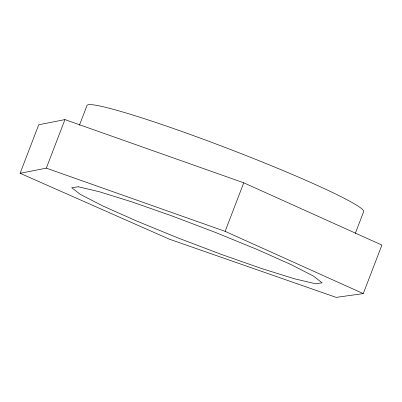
<?xml version="1.0" encoding="UTF-8"?>
<svg xmlns="http://www.w3.org/2000/svg" width="402" height="402" viewBox="0 0 402 402"><rect width="100%" height="100%" fill="white"/><g stroke="black" fill="none" stroke-linecap="round" stroke-linejoin="round"><path stroke-width="0.6" d="M20.1 173.297L38.733 124.756L64.943 119.6L243.753 182.809L381.9 245.069L363.267 293.611L336.152 297.374L169.202 239.12L20.1 173.297L46.31 168.142L225.12 231.356L363.267 293.611M46.31 168.142L64.943 119.6M79.4 125.283L86.943 105.646A148.182 10.336 21 0 1 226.653 148.016A148.182 10.336 21 0 1 363.709 211.507L355.283 233.456M225.12 231.356L243.753 182.809M78.34 186.784L71.737 187.704L80.234 194.357L102.806 205.945L136.73 221.07L177.915 237.909L221.396 254.431L261.923 268.642L294.611 278.822L315.52 283.757L322.123 282.837L313.625 276.184L291.053 264.591L257.129 249.466L215.944 232.627L172.468 216.11L131.936 201.899L99.249 191.714L78.34 186.784"/></g></svg>
